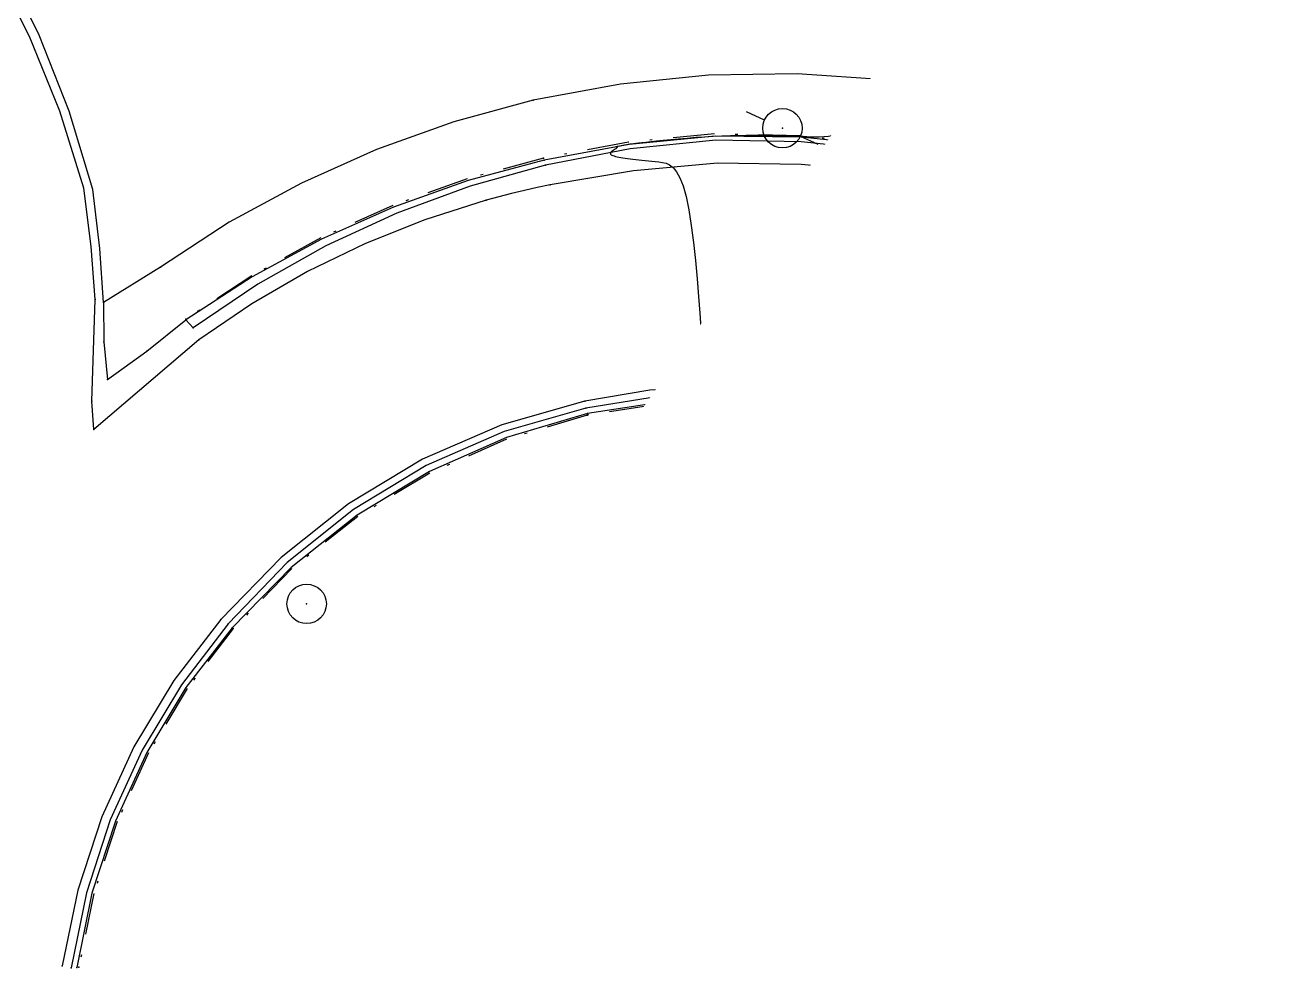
# Model space of a CAD drawing. Header units: metres. Extents: x 820373 to 834957, y 7564678 to 7566875.
# Drawn here: x 821752.02 to 821799.85, y 7564748.05 to 7564784.18 of the extents above; entities that cross this region are included whole.
import ezdxf
from ezdxf.enums import TextEntityAlignment as Align

# ---------------------------------------------------------------- set-up
doc = ezdxf.new("R2010")
doc.units = ezdxf.units.M
doc.linetypes.add('XREF_TOP$0$DASHDOT', pattern=[25.4, 12.7, -6.35, 0, -6.35])
for name, color, linetype in [('P-WIPEOUT1', 5, 'Continuous'), ('XREF_TOP$0$T-EU-POSTE', 23, 'Continuous'), ('XREF_TOP$0$T-HD-VALETA_SARJETA', 132, 'Continuous'), ('XREF_TOP$0$T-HM-COTA', 252, 'Continuous'), ('XREF_TOP$0$T-HM-CURVA_MESTRA', 23, 'Continuous'), ('XREF_TOP$0$T-IU-BOCA_DE_LOBO', 23, 'Continuous'), ('XREF_TOP$0$T-SI-FAIXA', 23, 'Continuous'), ('XREF_TOP$0$T-SI-PLACA', 252, 'Continuous'), ('XREF_TOP$0$T-SV-CALÇAMENTO', 23, 'Continuous'), ('XREF_TOP$0$T-SV-GUIA', 23, 'XREF_TOP$0$DASHDOT'), ('XREF_TOP$0$T-SV-PÉ_GUIA', 23, 'XREF_TOP$0$DASHDOT'), ('XREF_TOP$0$T-SV-RUA_PAVIMENTADA', 23, 'Continuous')]:
    doc.layers.add(name, color=color, linetype=linetype)
doc.styles.add('XREF_TOP$0$ROMANS', font='arial.ttf', dxfattribs={"height": 1.5})

# ---------------------------------------------------------------- blocks, each defined once
blk = doc.blocks.new('XREF_TOP$0$PONTO')
at = {"layer": 'XREF_TOP$0$T-HM-COTA'}
blk.add_point((0, 0), dxfattribs=at)
blk = doc.blocks.new('XREF_TOP$0$PLACA 01')
blk.add_circle((0, 0), 0.75)
at = {"style": 'XREF_TOP$0$ROMANS'}
blk.add_attdef('PL', text='', height=1.5, dxfattribs=at).set_placement((1.5, 0), align=Align.MIDDLE_LEFT)
blk = doc.blocks.new('XREF_TOP$0$POSTE 01')
for points in [[(-1.5, 0), (-0.75, 0)], [(0.75, 0), (1.5, 0)]]:
    blk.add_lwpolyline(points)
blk.add_circle((0, 0), 0.75)
at = {"style": 'XREF_TOP$0$ROMANS'}
blk.add_attdef('PST', text='', height=1.5, dxfattribs=at).set_placement((2.25, 0), align=Align.MIDDLE_LEFT)
blk = doc.blocks.new('XREF_TOP')
at = {"layer": 'XREF_TOP$0$T-HD-VALETA_SARJETA', "ltscale": 22}
blk.add_polyline3d([(821788.089, 7564779.062, 844.822), (821789.565, 7564779.105, 844.828), (821791.038, 7564779.223, 844.832), (821792.502, 7564779.413, 844.835), (821793.956, 7564779.677, 844.837), (821795.394, 7564780.012, 844.837), (821796.907, 7564780.493, 844.835), (821798.419, 7564780.975, 844.833), (821801.324, 7564782.256, 844.823), (821804.075, 7564783.841, 844.807), (821806.64, 7564785.713, 844.785), (821808.989, 7564787.848, 844.757), (821814.847, 7564792.887, 844.658), (821827.979, 7564804.231, 844.478), (821841.137, 7564815.671, 0)], dxfattribs=at)
at = {"layer": 'XREF_TOP$0$T-HD-VALETA_SARJETA'}
for points in [[(821788.089, 7564779.062, 844.822), (821784.832, 7564779.392, 844.86), (821781.552, 7564779.733, 844.899), (821778.305, 7564779.801, 844.937), (821775.043, 7564779.472, 844.976), (821771.822, 7564778.856, 845.067), (821768.959, 7564778.055, 845.049), (821766.169, 7564777.028, 845.084), (821763.47, 7564775.782, 845.119), (821760.879, 7564774.325, 845.154), (821758.413, 7564772.665, 845.189)], [(821758.413, 7564772.665, 845.189), (821758.143, 7564772.964, 845.163)], [(821785.635, 7564769.071, 844.931), (821783.228, 7564769.677, 844.953), (821780.772, 7564770.035, 844.975), (821778.293, 7564770.143, 844.998), (821775.815, 7564769.998, 845.02), (821773.365, 7564769.602, 845.042), (821770.253, 7564768.717, 845.071), (821767.286, 7564767.428, 845.1), (821764.515, 7564765.758, 845.129), (821761.989, 7564763.737, 845.158), (821759.753, 7564761.399, 845.187)], [(821801.054, 7564756.876, 844.833), (821800.508, 7564757.887, 844.839), (821799.914, 7564758.871, 844.844), (821799.272, 7564759.824, 844.85), (821798.585, 7564760.745, 844.855), (821797.853, 7564761.631, 844.781), (821795.817, 7564763.703, 844.875), (821793.541, 7564765.509, 844.889), (821791.06, 7564767.02, 844.903), (821788.411, 7564768.213, 844.917), (821785.635, 7564769.071, 844.931)], [(821759.753, 7564761.399, 845.187), (821757.976, 7564759.089, 845.216), (821756.472, 7564756.593, 845.245), (821755.26, 7564753.943, 845.274), (821754.356, 7564751.173, 845.303), (821753.772, 7564748.318, 845.332)]]:
    blk.add_polyline3d(points, dxfattribs=at)
at = {"layer": 'XREF_TOP$0$T-HM-CURVA_MESTRA'}
blk.add_lwpolyline([(821798.761, 7564784.191), (821798.618, 7564784.155), (821798.459, 7564784.108), (821798.285, 7564784.051), (821798.097, 7564783.985), (821797.897, 7564783.909), (821797.685, 7564783.824), (821797.462, 7564783.731), (821797.229, 7564783.63), (821796.988, 7564783.521), (821796.74, 7564783.405), (821796.489, 7564783.286), (821796.241, 7564783.165), (821796.001, 7564783.045), (821795.774, 7564782.93), (821795.566, 7564782.823), (821795.38, 7564782.727), (821795.224, 7564782.644), (821795.1, 7564782.576), (821795.005, 7564782.523), (821794.936, 7564782.483), (821794.888, 7564782.452), (821794.857, 7564782.429), (821794.839, 7564782.412), (821794.828, 7564782.399), (821794.822, 7564782.388), (821794.816, 7564782.376), (821794.81, 7564782.364), (821794.804, 7564782.352), (821794.797, 7564782.341), (821794.791, 7564782.331), (821794.784, 7564782.323), (821794.776, 7564782.317), (821794.769, 7564782.313), (821794.761, 7564782.311), (821794.754, 7564782.312), (821794.746, 7564782.315), (821794.738, 7564782.319), (821794.729, 7564782.325), (821794.721, 7564782.332), (821794.713, 7564782.339), (821794.705, 7564782.347), (821794.696, 7564782.355), (821794.685, 7564782.362), (821794.668, 7564782.371), (821794.644, 7564782.38), (821794.609, 7564782.391), (821794.562, 7564782.403), (821794.499, 7564782.417), (821794.418, 7564782.434), (821794.317, 7564782.453), (821794.199, 7564782.474), (821794.068, 7564782.495), (821793.929, 7564782.516), (821793.784, 7564782.535), (821793.639, 7564782.551), (821793.496, 7564782.563), (821793.361, 7564782.57), (821793.235, 7564782.571), (821793.117, 7564782.566), (821793.006, 7564782.556), (821792.899, 7564782.542), (821792.793, 7564782.524), (821792.687, 7564782.503), (821792.577, 7564782.48), (821792.463, 7564782.455), (821792.342, 7564782.428), (821792.214, 7564782.4), (821792.083, 7564782.372), (821791.949, 7564782.344), (821791.814, 7564782.316), (821791.679, 7564782.288), (821791.547, 7564782.261), (821791.419, 7564782.235), (821791.296, 7564782.211), (821791.177, 7564782.188), (821791.063, 7564782.166), (821790.951, 7564782.144), (821790.841, 7564782.124), (821790.732, 7564782.105), (821790.622, 7564782.086), (821790.512, 7564782.068), (821790.4, 7564782.051), (821790.286, 7564782.033), (821790.17, 7564782.017), (821790.052, 7564782), (821789.932, 7564781.985), (821789.81, 7564781.969), (821789.685, 7564781.954), (821789.559, 7564781.94), (821789.429, 7564781.926), (821789.297, 7564781.913), (821789.16, 7564781.9), (821789.019, 7564781.888), (821788.871, 7564781.877), (821788.717, 7564781.866), (821788.555, 7564781.856), (821788.384, 7564781.847), (821788.204, 7564781.838), (821788.015, 7564781.828), (821787.818, 7564781.815), (821787.613, 7564781.798), (821787.401, 7564781.775), (821787.183, 7564781.745), (821786.96, 7564781.704), (821786.731, 7564781.653), (821786.498, 7564781.59), (821786.262, 7564781.514), (821786.022, 7564781.429), (821785.781, 7564781.334), (821785.538, 7564781.23), (821785.295, 7564781.12), (821785.052, 7564781.004), (821784.809, 7564780.883), (821784.568, 7564780.759), (821784.33, 7564780.634), (821784.094, 7564780.511), (821783.863, 7564780.393), (821783.636, 7564780.284), (821783.415, 7564780.184), (821783.2, 7564780.099), (821782.992, 7564780.03), (821782.792, 7564779.979), (821782.6, 7564779.945), (821782.416, 7564779.924), (821782.241, 7564779.915), (821782.074, 7564779.915), (821781.917, 7564779.921), (821781.768, 7564779.929), (821781.628, 7564779.939), (821781.498, 7564779.947), (821781.372, 7564779.953), (821781.246, 7564779.957), (821781.117, 7564779.961), (821780.979, 7564779.964), (821780.828, 7564779.966), (821780.659, 7564779.968), (821780.468, 7564779.97), (821780.252, 7564779.972), (821780.012, 7564779.975), (821779.75, 7564779.976), (821779.47, 7564779.975), (821779.173, 7564779.972), (821778.863, 7564779.966), (821778.542, 7564779.956), (821778.213, 7564779.942), (821777.878, 7564779.922), (821777.543, 7564779.899), (821777.213, 7564779.872), (821776.894, 7564779.844), (821776.591, 7564779.815), (821776.309, 7564779.787), (821776.054, 7564779.76), (821775.832, 7564779.736), (821775.646, 7564779.716), (821775.493, 7564779.7), (821775.368, 7564779.686), (821775.265, 7564779.674), (821775.179, 7564779.664), (821775.105, 7564779.654), (821775.038, 7564779.645), (821774.972, 7564779.635), (821774.904, 7564779.623), (821774.835, 7564779.611), (821774.767, 7564779.599), (821774.703, 7564779.587), (821774.644, 7564779.576), (821774.593, 7564779.565), (821774.553, 7564779.557), (821774.525, 7564779.55), (821774.511, 7564779.546), (821774.509, 7564779.543), (821774.516, 7564779.541), (821774.526, 7564779.539), (821774.538, 7564779.536), (821774.548, 7564779.531), (821774.552, 7564779.523), (821774.547, 7564779.512), (821774.531, 7564779.497), (821774.505, 7564779.478), (821774.472, 7564779.455), (821774.435, 7564779.431), (821774.398, 7564779.406), (821774.363, 7564779.38), (821774.332, 7564779.355), (821774.31, 7564779.33), (821774.299, 7564779.308), (821774.297, 7564779.287), (821774.306, 7564779.268), (821774.325, 7564779.25), (821774.353, 7564779.233), (821774.39, 7564779.217), (821774.435, 7564779.202), (821774.488, 7564779.187), (821774.548, 7564779.173), (821774.616, 7564779.159), (821774.691, 7564779.145), (821774.772, 7564779.131), (821774.86, 7564779.118), (821774.953, 7564779.105), (821775.052, 7564779.092), (821775.156, 7564779.079), (821775.265, 7564779.067), (821775.378, 7564779.054), (821775.496, 7564779.042), (821775.617, 7564779.03), (821775.743, 7564779.017), (821775.871, 7564779.003), (821776.003, 7564778.989), (821776.138, 7564778.974), (821776.275, 7564778.956), (821776.413, 7564778.924), (821776.55, 7564778.863), (821776.686, 7564778.76), (821776.818, 7564778.602), (821776.945, 7564778.376), (821777.065, 7564778.067), (821777.178, 7564777.662), (821777.281, 7564777.153), (821777.375, 7564776.561), (821777.459, 7564775.909), (821777.534, 7564775.224), (821777.599, 7564774.53), (821777.654, 7564773.853), (821777.7, 7564773.218), (821777.736, 7564772.65), (821777.762, 7564772.168), (821777.78, 7564771.77), (821777.793, 7564771.445), (821777.8, 7564771.183), (821777.805, 7564770.975), (821777.81, 7564770.812), (821777.815, 7564770.684), (821777.823, 7564770.58), (821777.835, 7564770.494), (821777.85, 7564770.421), (821777.868, 7564770.361), (821777.888, 7564770.313), (821777.909, 7564770.273), (821777.929, 7564770.242), (821777.949, 7564770.217), (821777.966, 7564770.197), (821777.981, 7564770.18), (821777.991, 7564770.167), (821777.997, 7564770.156), (821777.997, 7564770.146), (821777.991, 7564770.138), (821777.977, 7564770.13), (821777.954, 7564770.122), (821777.922, 7564770.113), (821777.88, 7564770.102), (821777.827, 7564770.091), (821777.765, 7564770.078), (821777.693, 7564770.063), (821777.612, 7564770.047), (821777.522, 7564770.03), (821777.423, 7564770.011), (821777.316, 7564769.991), (821777.202, 7564769.969), (821777.086, 7564769.947), (821776.977, 7564769.924), (821776.882, 7564769.903), (821776.808, 7564769.883), (821776.762, 7564769.866), (821776.751, 7564769.852), (821776.783, 7564769.842), (821776.862, 7564769.837), (821776.982, 7564769.836), (821777.134, 7564769.838), (821777.308, 7564769.842), (821777.495, 7564769.848), (821777.685, 7564769.854), (821777.871, 7564769.86), (821778.041, 7564769.866), (821778.191, 7564769.869), (821778.322, 7564769.871), (821778.44, 7564769.871), (821778.552, 7564769.869), (821778.663, 7564769.866), (821778.779, 7564769.861), (821778.906, 7564769.856), (821779.049, 7564769.848), (821779.212, 7564769.84), (821779.393, 7564769.831), (821779.588, 7564769.821), (821779.792, 7564769.809), (821780.001, 7564769.797), (821780.211, 7564769.783), (821780.418, 7564769.768), (821780.618, 7564769.752), (821780.807, 7564769.734), (821780.985, 7564769.716), (821781.155, 7564769.696), (821781.318, 7564769.676), (821781.476, 7564769.655), (821781.63, 7564769.634), (821781.782, 7564769.612), (821781.933, 7564769.59), (821782.085, 7564769.567), (821782.239, 7564769.544), (821782.396, 7564769.52), (821782.557, 7564769.494), (821782.723, 7564769.466), (821782.895, 7564769.436), (821783.074, 7564769.402), (821783.261, 7564769.365), (821783.456, 7564769.324), (821783.656, 7564769.28), (821783.858, 7564769.234), (821784.058, 7564769.187), (821784.253, 7564769.14), (821784.439, 7564769.095), (821784.613, 7564769.053), (821784.771, 7564769.014), (821784.91, 7564768.98), (821785.035, 7564768.949), (821785.148, 7564768.92), (821785.255, 7564768.891), (821785.36, 7564768.863), (821785.468, 7564768.831), (821785.581, 7564768.797), (821785.706, 7564768.758), (821785.844, 7564768.713), (821785.994, 7564768.662), (821786.154, 7564768.608), (821786.319, 7564768.549), (821786.488, 7564768.488), (821786.656, 7564768.426), (821786.821, 7564768.362), (821786.981, 7564768.298), (821787.132, 7564768.235), (821787.277, 7564768.171), (821787.42, 7564768.105), (821787.563, 7564768.036), (821787.71, 7564767.962), (821787.863, 7564767.882), (821788.027, 7564767.795), (821788.205, 7564767.698), (821788.398, 7564767.592), (821788.603, 7564767.478), (821788.818, 7564767.358), (821789.037, 7564767.234), (821789.257, 7564767.108), (821789.475, 7564766.982), (821789.686, 7564766.858), (821789.886, 7564766.739), (821790.073, 7564766.625), (821790.246, 7564766.518), (821790.407, 7564766.416), (821790.556, 7564766.319), (821790.694, 7564766.227), (821790.823, 7564766.14), (821790.943, 7564766.056), (821791.055, 7564765.976), (821791.161, 7564765.898), (821791.259, 7564765.824), (821791.349, 7564765.752), (821791.431, 7564765.683), (821791.504, 7564765.616), (821791.568, 7564765.551), (821791.621, 7564765.488), (821791.664, 7564765.427), (821791.697, 7564765.365), (821791.723, 7564765.289), (821791.747, 7564765.181), (821791.771, 7564765.027), (821791.801, 7564764.81), (821791.841, 7564764.514), (821791.894, 7564764.121), (821791.966, 7564763.618), (821792.058, 7564762.994), (821792.171, 7564762.275), (821792.305, 7564761.493), (821792.457, 7564760.68), (821792.628, 7564759.869), (821792.816, 7564759.092), (821793.02, 7564758.382), (821793.24, 7564757.771), (821793.473, 7564757.283), (821793.715, 7564756.909), (821793.961, 7564756.632), (821794.204, 7564756.435), (821794.44, 7564756.301), (821794.662, 7564756.213), (821794.865, 7564756.152), (821795.044, 7564756.104), (821795.195, 7564756.052), (821795.319, 7564755.995), (821795.421, 7564755.933), (821795.503, 7564755.868), (821795.571, 7564755.8), (821795.627, 7564755.73), (821795.676, 7564755.658), (821795.72, 7564755.585), (821795.764, 7564755.512), (821795.807, 7564755.438), (821795.85, 7564755.365), (821795.893, 7564755.292), (821795.935, 7564755.218), (821795.977, 7564755.145), (821796.018, 7564755.071), (821796.059, 7564754.997), (821796.101, 7564754.923), (821796.143, 7564754.849), (821796.189, 7564754.776), (821796.239, 7564754.702), (821796.296, 7564754.629), (821796.361, 7564754.557), (821796.436, 7564754.485), (821796.523, 7564754.414), (821796.622, 7564754.343), (821796.733, 7564754.274), (821796.856, 7564754.204), (821796.988, 7564754.134), (821797.128, 7564754.063), (821797.275, 7564753.991), (821797.429, 7564753.917), (821797.586, 7564753.841), (821797.748, 7564753.762), (821797.913, 7564753.681), (821798.083, 7564753.597), (821798.256, 7564753.51), (821798.433, 7564753.42), (821798.614, 7564753.327), (821798.8, 7564753.23), (821798.991, 7564753.13), (821799.187, 7564753.027), (821799.387, 7564752.919), (821799.594, 7564752.808), (821799.805, 7564752.693), (821800.023, 7564752.573)], dxfattribs=at)
at = {"layer": 'XREF_TOP$0$T-IU-BOCA_DE_LOBO'}
blk.add_polyline3d([(821794.78, 7564762.834, 844.841), (821795.33, 7564763.404, 844.883), (821796.761, 7564762.308, 844.927), (821796.211, 7564761.738, 844.885)], close=True, dxfattribs=at)
at = {"layer": 'XREF_TOP$0$T-SI-FAIXA'}
for points in [[(821754.682, 7564773.739, 845.197), (821754.531, 7564775.754, 845.189), (821754.25, 7564777.972, 845.181), (821753.339, 7564780.901, 845.166), (821752.19, 7564783.745, 845.15), (821750.809, 7564786.484, 845.135), (821749.206, 7564789.099, 845.12), (821747.393, 7564791.572, 845.105), (821745.395, 7564793.873, 845.09), (821743.215, 7564796.001, 845.076), (821740.867, 7564797.944, 845.062), (821738.368, 7564799.686, 845.048), (821735.734, 7564801.218, 845.034)], [(821787.997, 7564778.359, 844.864), (821789.553, 7564778.387, 844.842), (821791.105, 7564778.492, 844.819), (821792.65, 7564778.674, 844.794), (821794.184, 7564778.934, 844.767), (821795.703, 7564779.27, 844.74), (821797.302, 7564779.758, 844.708)], [(821787.997, 7564778.359, 844.864), (821784.786, 7564778.589, 844.905), (821781.563, 7564778.874, 844.945), (821778.377, 7564778.932, 844.986), (821775.172, 7564778.636, 845.027), (821771.999, 7564778.098, 845.091), (821771.51, 7564777.996, 845.092), (821771.022, 7564777.887, 845.094), (821770.536, 7564777.77, 845.095), (821770.052, 7564777.647, 845.097), (821769.57, 7564777.516, 845.099), (821767.24, 7564776.775, 845.111), (821764.97, 7564775.868, 845.126), (821762.771, 7564774.801, 845.145), (821760.654, 7564773.578, 845.168), (821758.631, 7564772.206, 845.195), (821754.638, 7564768.792, 845.234)], [(821754.564, 7564769.879, 845.229), (821754.682, 7564773.739, 845.197)], [(821800.086, 7564759.045, 844.832), (821799.438, 7564759.992, 844.818), (821798.748, 7564760.908, 844.806), (821798.017, 7564761.793, 844.797), (821795.962, 7564763.886, 844.787), (821793.675, 7564765.722, 844.796), (821791.186, 7564767.273, 844.823), (821788.53, 7564768.517, 844.869), (821785.746, 7564769.437, 844.933), (821783.303, 7564770.022, 844.953), (821780.815, 7564770.36, 844.974), (821778.305, 7564770.449, 844.995), (821775.799, 7564770.287, 845.017), (821773.321, 7564769.877, 845.04), (821770.163, 7564768.971, 845.071), (821767.15, 7564767.662, 845.102), (821764.333, 7564765.972, 845.135), (821761.76, 7564763.93, 845.169), (821759.475, 7564761.57, 845.204)], [(821754.638, 7564768.792, 845.234), (821754.564, 7564769.879, 845.229)], [(821759.475, 7564761.57, 845.204), (821757.681, 7564759.243, 845.233), (821756.163, 7564756.729, 845.262), (821754.939, 7564754.058, 845.291), (821754.025, 7564751.266, 845.319), (821753.433, 7564748.389, 845.348)]]:
    blk.add_polyline3d(points, dxfattribs=at)
blk.add_polyline3d([(821797.302, 7564779.758, 844.708), (821797.735, 7564780.02, 844.713), (821800.874, 7564774.318, 844.828), (821800.441, 7564774.056, 844.823)], close=True, dxfattribs=at)
at = {"layer": 'XREF_TOP$0$T-SV-CALÇAMENTO'}
for points in [[(821788.103, 7564781.587, 844.987), (821789.442, 7564781.621, 844.982), (821790.777, 7564781.723, 844.977), (821792.105, 7564781.891, 844.972), (821793.423, 7564782.125, 844.967), (821794.728, 7564782.425, 845.002), (821797.566, 7564783.324, 844.952), (821799.502, 7564784.209, 844.965), (821802.855, 7564786.035, 844.93), (821805.24, 7564787.815, 844.919), (821807.414, 7564789.848, 844.908)], [(821788.103, 7564781.587, 844.987), (821784.769, 7564782.097, 845.02), (821781.404, 7564782.326, 845.052), (821778.031, 7564782.273, 845.085), (821774.675, 7564781.936, 845.118), (821771.359, 7564781.319, 845.211), (821768.34, 7564780.5, 845.181), (821765.394, 7564779.449, 845.211), (821762.538, 7564778.172, 845.241), (821759.791, 7564776.677, 845.272), (821757.168, 7564774.972, 845.302)], [(821757.168, 7564774.972, 845.302), (821755.004, 7564773.632, 845.198)]]:
    blk.add_polyline3d(points, dxfattribs=at)
at = {"layer": 'XREF_TOP$0$T-SV-GUIA', "ltscale": 0.125}
for p, q in [((821798.363, 7564781.231, 844.912), (821801.231, 7564782.497, 844.903)), ((821795.378, 7564780.275, 844.966), (821798.363, 7564781.231, 844.912)), ((821778.262, 7564780.041, 845.053), (821774.984, 7564779.721, 845.09)), ((821781.523, 7564779.967, 845.016), (821778.262, 7564780.041, 845.053)), ((821793.943, 7564779.936, 844.925), (821795.378, 7564780.275, 844.966)), ((821774.984, 7564779.721, 845.09), (821771.746, 7564779.12, 845.175)), ((821784.819, 7564779.626, 844.978), (821781.523, 7564779.967, 845.016)), ((821788.091, 7564779.302, 844.941), (821784.819, 7564779.626, 844.978)), ((821791.033, 7564779.473, 844.933), (821792.494, 7564779.668, 844.929)), ((821792.494, 7564779.668, 844.929), (821793.943, 7564779.936, 844.925)), ((821771.746, 7564779.12, 845.175), (821768.848, 7564778.331, 845.162)), ((821788.091, 7564779.302, 844.941), (821789.564, 7564779.351, 844.937)), ((821789.564, 7564779.351, 844.937), (821791.033, 7564779.473, 844.933)), ((821768.848, 7564778.331, 845.162), (821766.02, 7564777.317, 845.196)), ((821766.02, 7564777.317, 845.196), (821763.281, 7564776.084, 845.23)), ((821763.281, 7564776.084, 845.23), (821760.647, 7564774.64, 845.264)), ((821760.647, 7564774.64, 845.264), (821758.134, 7564772.993, 845.298)), ((821775.834, 7564769.703, 845.137), (821773.41, 7564769.339, 845.166)), ((821778.281, 7564769.832, 845.107), (821775.834, 7564769.703, 845.137)), ((821780.729, 7564769.726, 845.078), (821778.281, 7564769.832, 845.107)), ((821783.156, 7564769.385, 845.048), (821780.729, 7564769.726, 845.078)), ((821773.41, 7564769.339, 845.166), (821770.346, 7564768.429, 845.196)), ((821785.539, 7564768.813, 845.022), (821783.156, 7564769.385, 845.048)), ((821787.674, 7564768.087, 844.991), (821785.539, 7564768.813, 845.022)), ((821770.346, 7564768.429, 845.196), (821767.422, 7564767.138, 845.226)), ((821789.736, 7564767.175, 844.964), (821787.674, 7564768.087, 844.991)), ((821767.422, 7564767.138, 845.226), (821764.684, 7564765.489, 845.255)), ((821791.709, 7564766.085, 844.937), (821789.736, 7564767.175, 844.964)), ((821793.579, 7564764.825, 844.91), (821791.709, 7564766.085, 844.937)), ((821764.684, 7564765.489, 845.255), (821762.177, 7564763.507, 845.285)), ((821795.33, 7564763.404, 844.883), (821793.579, 7564764.825, 844.91)), ((821762.177, 7564763.507, 845.285), (821759.94, 7564761.224, 845.313)), ((821797.557, 7564761.361, 844.882), (821796.761, 7564762.308, 844.927)), ((821798.256, 7564760.471, 844.925), (821797.557, 7564761.361, 844.882)), ((821759.94, 7564761.224, 845.313), (821758.193, 7564758.949, 845.342)), ((821798.925, 7564759.559, 844.924), (821798.256, 7564760.471, 844.925)), ((821799.565, 7564758.626, 844.924), (821798.925, 7564759.559, 844.924)), ((821758.193, 7564758.949, 845.342), (821756.715, 7564756.49, 845.369)), ((821800.175, 7564757.673, 844.923), (821799.565, 7564758.626, 844.924)), ((821756.715, 7564756.49, 845.369), (821755.525, 7564753.88, 845.395)), ((821755.525, 7564753.88, 845.395), (821754.639, 7564751.151, 845.422)), ((821754.639, 7564751.151, 845.422), (821754.069, 7564748.34, 845.449))]:
    blk.add_line(p, q, dxfattribs=at)
at = {"layer": 'XREF_TOP$0$T-SV-PÉ_GUIA'}
for points in [[(821788.102, 7564779.227, 844.802), (821789.578, 7564779.278, 844.798), (821791.051, 7564779.403, 844.793), (821792.515, 7564779.601, 844.789), (821793.967, 7564779.871, 844.784), (821795.404, 7564780.213, 844.825), (821798.395, 7564781.176, 844.77), (821801.267, 7564782.449, 844.761), (821803.989, 7564784.019, 844.752), (821806.53, 7564785.866, 844.742), (821808.861, 7564787.972, 844.733)], [(821788.102, 7564779.227, 844.802), (821784.832, 7564779.572, 844.855), (821781.556, 7564779.921, 844.904), (821778.286, 7564779.959, 844.95), (821775.012, 7564779.642, 844.992), (821771.777, 7564779.047, 845.031), (821768.877, 7564778.264, 845.063), (821766.047, 7564777.258, 845.093), (821763.303, 7564776.034, 845.119), (821760.663, 7564774.6, 845.142), (821758.143, 7564772.964, 845.163)], [(821758.134, 7564772.993, 845.298), (821758.143, 7564772.964, 845.163)], [(821785.567, 7564768.868, 844.908), (821783.181, 7564769.443, 844.93), (821780.751, 7564769.787, 844.954), (821778.299, 7564769.896, 844.979), (821775.848, 7564769.769, 845.004), (821773.421, 7564769.408, 845.029)], [(821773.421, 7564769.408, 845.029), (821770.346, 7564768.493, 845.056), (821767.41, 7564767.197, 845.083), (821764.663, 7564765.54, 845.111), (821762.146, 7564763.549, 845.138), (821759.902, 7564761.256, 845.163)], [(821800.83, 7564756.792, 844.783), (821800.248, 7564757.763, 844.785), (821799.635, 7564758.715, 844.787), (821798.991, 7564759.647, 844.79), (821798.318, 7564760.557, 844.792), (821797.617, 7564761.446, 844.75), (821796.817, 7564762.391, 844.797), (821795.382, 7564763.484, 844.755), (821793.625, 7564764.901, 844.785), (821791.75, 7564766.156, 844.815), (821789.772, 7564767.241, 844.845), (821787.705, 7564768.148, 844.875), (821785.567, 7564768.868, 844.908)], [(821759.902, 7564761.256, 845.163), (821758.143, 7564758.975, 845.195), (821756.654, 7564756.509, 845.225), (821755.455, 7564753.891, 845.254), (821754.561, 7564751.153, 845.284), (821753.983, 7564748.331, 845.314)]]:
    blk.add_polyline3d(points, dxfattribs=at)
at = {"layer": 'XREF_TOP$0$T-SV-RUA_PAVIMENTADA', "ltscale": 22}
for points in [[(821755.004, 7564773.632, 845.198), (821754.866, 7564775.676, 845.188), (821754.598, 7564777.928, 845.179), (821753.697, 7564780.904, 845.16), (821752.553, 7564783.796, 845.141), (821751.174, 7564786.583, 845.123), (821749.568, 7564789.247, 845.104), (821747.749, 7564791.768, 845.086), (821745.74, 7564794.116, 845.068), (821743.546, 7564796.29, 845.051), (821741.181, 7564798.277, 845.034), (821738.66, 7564800.063, 845.017), (821736.001, 7564801.636, 845)], [(821755.004, 7564773.632, 845.198), (821755.017, 7564772.131, 845.208), (821755.161, 7564770.699, 845.2), (821756.658, 7564771.774, 845.202), (821758.143, 7564772.964, 845.163)]]:
    blk.add_polyline3d(points, dxfattribs=at)
at = {"layer": 'XREF_TOP$0$T-EU-POSTE', "rotation": 155.5308673040815}
blk.add_blockref('XREF_TOP$0$POSTE 01', (821780.843, 7564780.255, 845.073), dxfattribs=at)
at = {"layer": 'XREF_TOP$0$T-HM-COTA', "rotation": 155.5308333333333}
for p in [(821793.065, 7564783.154, 845.033), (821789.987, 7564782.826, 845.051), (821794.728, 7564782.425, 845.002), (821788.103, 7564781.587, 844.987), (821771.359, 7564781.319, 845.211), (821780.843, 7564780.255, 845.073), (821795.378, 7564780.275, 844.966), (821795.394, 7564780.012, 844.837), (821797.735, 7564780.02, 844.713), (821797.302, 7564779.758, 844.708), (821771.746, 7564779.12, 845.175), (821788.089, 7564779.062, 844.822), (821788.091, 7564779.302, 844.941), (821788.102, 7564779.227, 844.802), (821771.777, 7564779.047, 845.031), (821771.822, 7564778.856, 845.067), (821771.999, 7564778.098, 845.091), (821787.997, 7564778.359, 844.864), (821769.57, 7564777.516, 845.099), (821757.168, 7564774.972, 845.302), (821754.682, 7564773.739, 845.197), (821755.004, 7564773.632, 845.198), (821758.134, 7564772.993, 845.298), (821758.143, 7564772.964, 845.163), (821758.413, 7564772.665, 845.189), (821755.017, 7564772.131, 845.208), (821758.631, 7564772.206, 845.195), (821756.658, 7564771.774, 845.202), (821755.161, 7564770.699, 845.2), (821754.564, 7564769.879, 845.229), (821773.321, 7564769.877, 845.04), (821773.365, 7564769.602, 845.042), (821773.41, 7564769.339, 845.166), (821773.421, 7564769.408, 845.029), (821785.635, 7564769.071, 844.931), (821785.746, 7564769.437, 844.933), (821754.638, 7564768.792, 845.234), (821785.539, 7564768.813, 845.022), (821785.567, 7564768.868, 844.908), (821790.562, 7564765.806, 845.061), (821795.33, 7564763.404, 844.883), (821794.78, 7564762.834, 844.841), (821762.736, 7564762.163, 845.211), (821796.761, 7564762.308, 844.927), (821759.475, 7564761.57, 845.204), (821759.753, 7564761.399, 845.187), (821797.557, 7564761.361, 844.882), (821797.853, 7564761.631, 844.781), (821798.017, 7564761.793, 844.797), (821759.902, 7564761.256, 845.163), (821759.94, 7564761.224, 845.313), (821781.179, 7564761.054, 845.04), (821771.815, 7564752.25, 845.167), (821789.989, 7564751.047, 845.114), (821753.433, 7564748.389, 845.348), (821753.772, 7564748.318, 845.332), (821753.983, 7564748.331, 845.314), (821754.069, 7564748.34, 845.449)]:
    blk.add_blockref('XREF_TOP$0$PONTO', p, dxfattribs=at)
at = {"layer": 'XREF_TOP$0$T-SI-PLACA', "rotation": 155.5308673040815}
for p in [(821793.065, 7564783.154, 845.033), (821789.987, 7564782.826, 845.051), (821790.562, 7564765.806, 845.061), (821762.736, 7564762.163, 845.211)]:
    blk.add_blockref('XREF_TOP$0$PLACA 01', p, dxfattribs=at)

msp = doc.modelspace()

# ---------------------------------------------------------------- block references
at = {"ltscale": 100}
msp.add_blockref('XREF_TOP', (0, 0), dxfattribs=at)

# ---------------------------------------------------------------- next in the draw order: wipeouts: each hides what was drawn before it
msp.add_wipeout([(821762.014, 7564750.062), (821821.094, 7564709.212), (821903.692, 7564938.717), (821896.091, 7564943.973)]).dxf.layer = 'P-WIPEOUT1'

doc.saveas('drawing.dxf')
